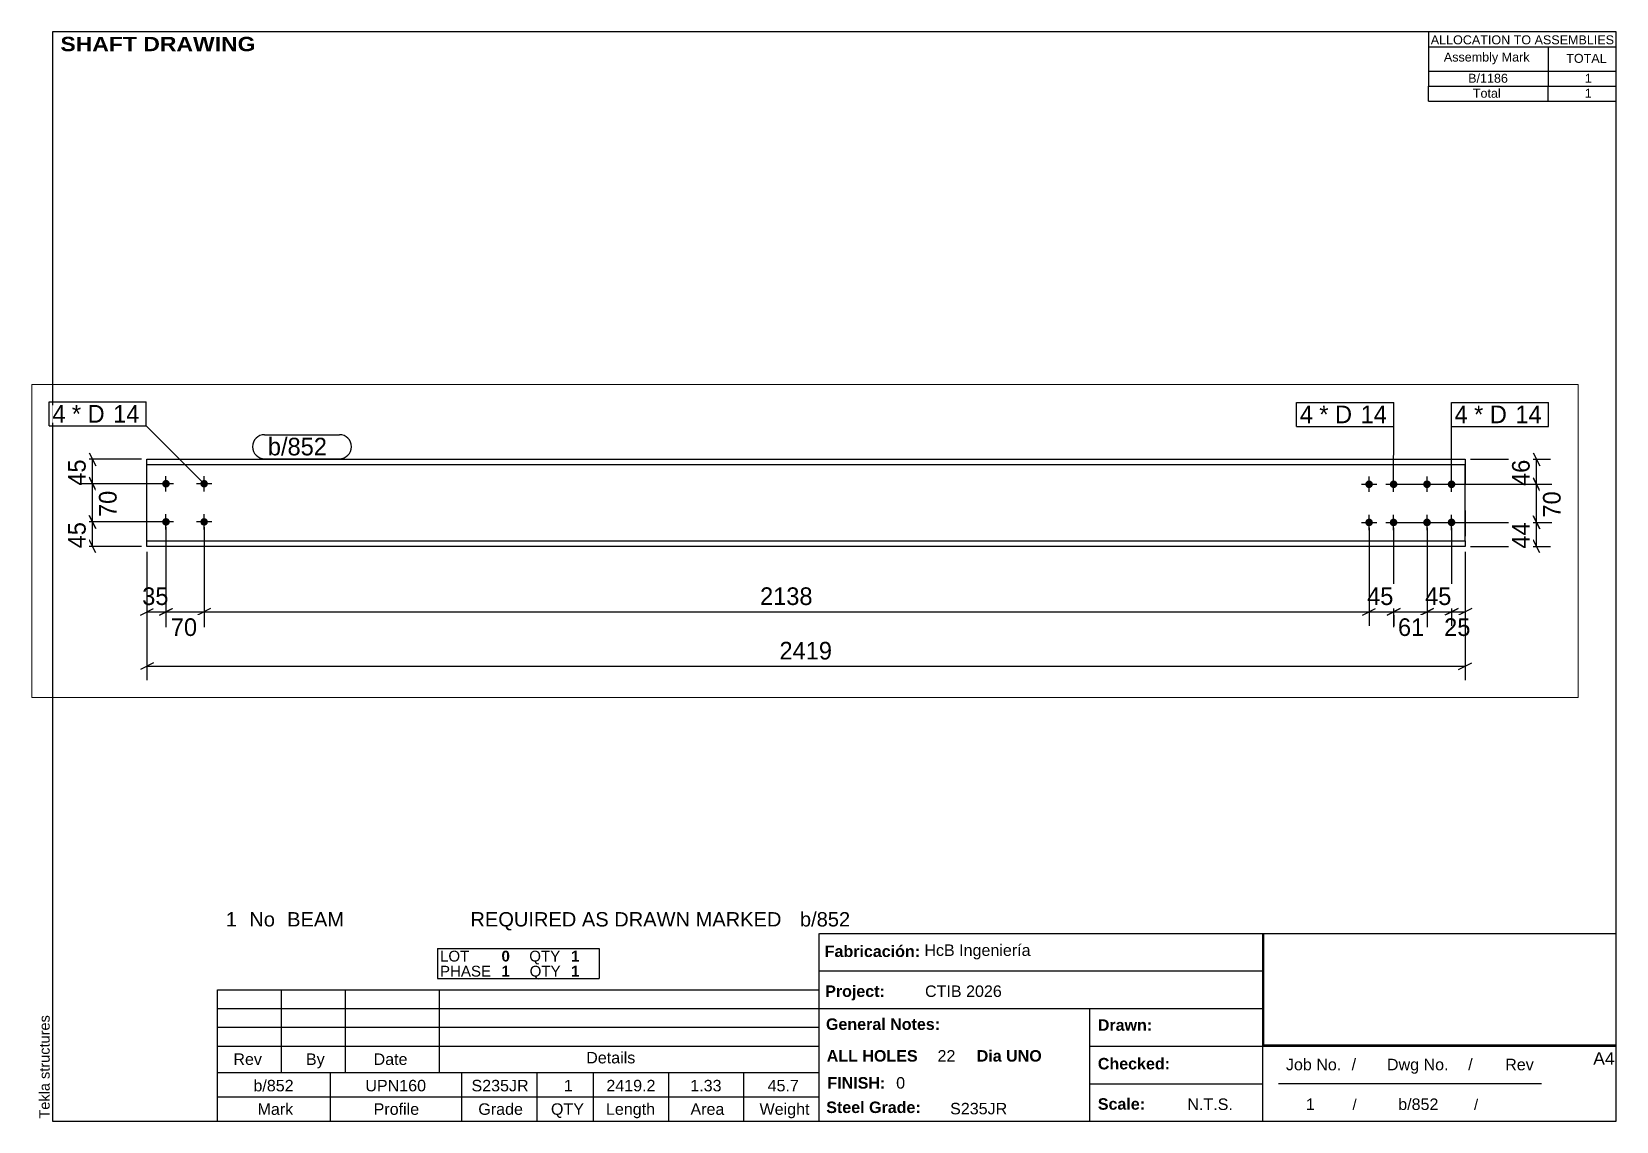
# Paper-space layout 'Layout1' of a CAD drawing. Header units: millimetres. Extents: x 1 to 292, y 5 to 205.
# The model-space entities are those that its viewports show. They can reach past a viewport. Long polylines and large blocks are cut down to what shows.
import ezdxf

# ---------------------------------------------------------------- set-up
doc = ezdxf.new("R2010")
doc.units = ezdxf.units.MM
doc.linetypes.add('DXK_LINE_DOT4', pattern=[0.9408, 0.4704, -0.4704])
doc.layers.add('Viewport layer', color=7, linetype='Continuous', plot=False)
doc.styles.add('Arial', font='ARIAL.TTF', dxfattribs={"height": 0.2})
doc.styles.add('Arial Black', font='ARIBLK.TTF', dxfattribs={"height": 0.2})
doc.styles.add('Arial Bold', font='ARIALBD.TTF', dxfattribs={"height": 0.2})
doc.styles.add('Comic Sans MS', font='COMIC.TTF', dxfattribs={"height": 0.2})

msp = doc.modelspace()

# ---------------------------------------------------------------- hatches: boundary and pattern name
at = {"linetype": 'Continuous'}
for points in [[(239.4, 392.6, -1), (253.4, 392.6, -1)], [(309.4, 392.6, -1), (323.4, 392.6, -1)], [(2447.3, 391.6, -1), (2461.3, 391.6, -1)], [(2492.3, 391.6, -1), (2506.3, 391.6, -1)], [(2567.6, 391.6), (2567.5, 390.1), (2567, 388.8), (2566.3, 387.5), (2565.3, 386.4), (2564.1, 385.5), (2562.8, 384.9), (2561.4, 384.6), (2559.9, 384.6), (2558.5, 384.9), (2557.1, 385.5), (2555.9, 386.4), (2555, 387.5), (2554.2, 388.8), (2553.8, 390.1), (2553.6, 391.6), (2553.8, 393.1), (2554.2, 394.4), (2555, 395.7), (2555.9, 396.8), (2557.1, 397.7), (2558.5, 398.3), (2559.9, 398.6), (2561.4, 398.6), (2562.8, 398.3), (2564.1, 397.7), (2565.3, 396.8), (2566.3, 395.7), (2567, 394.4), (2567.5, 393.1)], [(2612.6, 391.6), (2612.5, 390.1), (2612, 388.8), (2611.3, 387.5), (2610.3, 386.4), (2609.1, 385.5), (2607.8, 384.9), (2606.4, 384.6), (2604.9, 384.6), (2603.5, 384.9), (2602.1, 385.5), (2600.9, 386.4), (2600, 387.5), (2599.2, 388.8), (2598.8, 390.1), (2598.6, 391.6), (2598.8, 393.1), (2599.2, 394.4), (2600, 395.7), (2600.9, 396.8), (2602.1, 397.7), (2603.5, 398.3), (2604.9, 398.6), (2606.4, 398.6), (2607.8, 398.3), (2609.1, 397.7), (2610.3, 396.8), (2611.3, 395.7), (2612, 394.4), (2612.5, 393.1)], [(239.4, 322.6, -1), (253.4, 322.6, -1)], [(309.4, 322.6, -1), (323.4, 322.6, -1)], [(2447.3, 321.6, -1), (2461.3, 321.6, -1)], [(2492.3, 321.6, -1), (2506.3, 321.6, -1)], [(2567.6, 321.6), (2567.5, 320.1), (2567, 318.8), (2566.3, 317.5), (2565.3, 316.4), (2564.1, 315.5), (2562.8, 314.9), (2561.4, 314.6), (2559.9, 314.6), (2558.5, 314.9), (2557.1, 315.5), (2555.9, 316.4), (2555, 317.5), (2554.2, 318.8), (2553.8, 320.1), (2553.6, 321.6), (2553.8, 323.1), (2554.2, 324.4), (2555, 325.7), (2555.9, 326.8), (2557.1, 327.7), (2558.5, 328.3), (2559.9, 328.6), (2561.4, 328.6), (2562.8, 328.3), (2564.1, 327.7), (2565.3, 326.8), (2566.3, 325.7), (2567, 324.4), (2567.5, 323.1)], [(2612.6, 321.6), (2612.5, 320.1), (2612, 318.8), (2611.3, 317.5), (2610.3, 316.4), (2609.1, 315.5), (2607.8, 314.9), (2606.4, 314.6), (2604.9, 314.6), (2603.5, 314.9), (2602.1, 315.5), (2600.9, 316.4), (2600, 317.5), (2599.2, 318.8), (2598.8, 320.1), (2598.6, 321.6), (2598.8, 323.1), (2599.2, 324.4), (2600, 325.7), (2600.9, 326.8), (2602.1, 327.7), (2603.5, 328.3), (2604.9, 328.6), (2606.4, 328.6), (2607.8, 328.3), (2609.1, 327.7), (2610.3, 326.8), (2611.3, 325.7), (2612, 324.4), (2612.5, 323.1)]]:
    msp.add_hatch(color=3, dxfattribs=at).paths.add_polyline_path(points)

# ---------------------------------------------------------------- linework, layer by layer
at = {"color": 7, "linetype": 'Continuous'}
for p, q in [((210.3, 498.7), (210.3, 542.7)), ((2499.6, 497.7), (2499.6, 541.7)), ((2783.6, 497.7), (2783.6, 541.7)), ((316.4, 392.6), (210.3, 498.7)), ((2499.3, 391.6), (2499.6, 497.7)), ((211.4, 277.6), (211.4, 437.6)), ((211.4, 437.6), (2630.6, 437.6)), ((2630.6, 437.6), (2630.6, 427.1)), ((2630.6, 427.1), (211.4, 427.1)), ((2630.6, 288.1), (2630.6, 427.1)), ((211.4, 288.1), (2630.6, 288.1)), ((2630.6, 277.6), (211.4, 277.6)), ((2630.6, 288.1), (2630.6, 277.6))]:
    msp.add_line(p, q, dxfattribs=at)
at = {"color": 8, "linetype": 'Continuous'}
for p, q in [((201.4, 437.6), (83, 437.6)), ((105.4, 449.6), (117.4, 425.6)), ((111.4, 392.6), (111.4, 437.6)), ((2640.6, 437.6), (2787, 437.6)), ((2755.4, 449.6), (2767.4, 425.6)), ((2761.4, 391.6), (2761.4, 437.6)), ((236.4, 392.6), (83, 392.6)), ((117.4, 380.6), (105.4, 404.6)), ((2509.3, 391.6), (2787, 391.6)), ((2767.4, 379.6), (2755.4, 403.6)), ((236.4, 322.6), (85.8, 322.6)), ((117.4, 310.6), (105.4, 334.6)), ((2509.3, 321.6), (2789.8, 321.6)), ((2767.4, 309.6), (2755.4, 333.6)), ((246.4, 312.6), (246.4, 132)), ((316.4, 312.6), (316.4, 132)), ((316.4, 312.6), (316.4, 129.2)), ((2454.3, 311.6), (2454.3, 132)), ((2499.3, 311.6), (2499.3, 129.2)), ((2560.6, 311.6), (2560.6, 132)), ((2605.6, 311.6), (2605.6, 129.2)), ((201.4, 277.6), (83, 277.6)), ((117.4, 265.6), (105.4, 289.6)), ((211.4, 267.6), (211.4, 132)), ((2630.6, 267.6), (2630.6, 129.2)), ((2640.6, 277.6), (2787, 277.6)), ((2767.4, 265.6), (2755.4, 289.6)), ((199.4, 151.6), (223.4, 163.6)), ((211.4, 157.6), (246.4, 157.6)), ((258.4, 163.6), (234.4, 151.6)), ((328.4, 163.6), (304.4, 151.6)), ((328.4, 163.6), (304.4, 151.6)), ((2442.3, 151.6), (2466.3, 163.6)), ((2487.3, 151.6), (2511.3, 163.6)), ((2593.6, 151.6), (2617.6, 163.6)), ((2605.6, 157.6), (2630.6, 157.6)), ((2642.6, 163.6), (2618.6, 151.6)), ((223.4, 63.6), (199.4, 51.6)), ((2618.6, 51.6), (2642.6, 63.6)), ((211.4, 57.6), (2630.6, 57.6))]:
    msp.add_line(p, q, dxfattribs=at)
at = {"color": 7, "linetype": 'DXK_LINE_DOT4'}
for p, q in [((2630.6, 437.6), (2630.6, 437.6)), ((2630.6, 437.6), (2630.6, 277.6)), ((2630.6, 288.1), (2630.6, 288.1))]:
    msp.add_line(p, q, dxfattribs=at)
at = {"color": 3, "linetype": 'Continuous'}
for p, q in [((260.4, 392.6), (232.4, 392.6)), ((246.4, 378.6), (246.4, 406.6)), ((330.4, 392.6), (302.4, 392.6)), ((316.4, 378.6), (316.4, 406.6)), ((2440.3, 391.6), (2468.3, 391.6)), ((2454.3, 377.6), (2454.3, 405.6)), ((2485.3, 391.6), (2513.3, 391.6)), ((2499.3, 377.6), (2499.3, 405.6)), ((2546.6, 391.6), (2574.6, 391.6)), ((2560.6, 377.6), (2560.6, 405.6)), ((2591.6, 391.6), (2619.6, 391.6)), ((2605.6, 377.6), (2605.6, 405.6)), ((260.4, 322.6), (232.4, 322.6)), ((246.4, 308.6), (246.4, 336.6)), ((330.4, 322.6), (302.4, 322.6)), ((316.4, 308.6), (316.4, 336.6)), ((2440.3, 321.6), (2468.3, 321.6)), ((2454.3, 307.6), (2454.3, 335.6)), ((2485.3, 321.6), (2513.3, 321.6)), ((2499.3, 307.6), (2499.3, 335.6)), ((2546.6, 321.6), (2574.6, 321.6)), ((2560.6, 307.6), (2560.6, 335.6)), ((2591.6, 321.6), (2619.6, 321.6)), ((2605.6, 307.6), (2605.6, 335.6))]:
    msp.add_line(p, q, dxfattribs=at)

# ---------------------------------------------------------------- wipeouts: each hides what was drawn before it
at = {"color": 0}
for points in [[(64.1, 504.7), (64.1, 536.7), (38, 536.7), (38, 504.7)], [(2353.3, 503.7), (2353.3, 535.7), (2327.2, 535.7), (2327.2, 503.7)], [(2637.4, 503.7), (2637.4, 535.7), (2611.3, 535.7), (2611.3, 503.7)]]:
    msp.add_wipeout(points, dxfattribs=at)

# ---------------------------------------------------------------- next in the draw order: wipeouts: each hides what was drawn before it
for points in [[(64.1, 504.7), (64.1, 536.7), (38, 536.7), (38, 504.7)], [(2353.3, 503.7), (2353.3, 535.7), (2327.2, 535.7), (2327.2, 503.7)], [(2637.4, 503.7), (2637.4, 535.7), (2611.3, 535.7), (2611.3, 503.7)], [(558.8, 444.6), (558.8, 476.6), (433.4, 476.6), (433.4, 444.6)], [(105.4, 447.6), (60.6, 447.6), (60.6, 382.6), (105.4, 382.6)], [(2755.4, 447.1), (2710.6, 447.1), (2710.6, 382.1), (2755.4, 382.1)], [(261.4, 163.6), (261.4, 208.4), (196.4, 208.4), (196.4, 163.6)], [(2650.6, 106.8), (2650.6, 151.6), (2585.7, 151.6), (2585.7, 106.8)], [(1476.1, 63.6), (1476.1, 108.4), (1365.9, 108.4), (1365.9, 63.6)]]:
    msp.add_wipeout(points, dxfattribs=at)

# ---------------------------------------------------------------- next in the draw order: linework, layer by layer
at = {"color": 7, "linetype": 'Continuous'}
for p, q in [((32, 498.7), (32, 542.7)), ((2321.2, 497.7), (2321.2, 541.7)), ((2605.3, 497.7), (2605.3, 541.7)), ((2605.6, 391.6), (2605.3, 497.7))]:
    msp.add_line(p, q, dxfattribs=at)
at = {"color": 8, "linetype": 'Continuous'}
for p, q in [((236.4, 392.6), (85.8, 392.6)), ((105.4, 404.6), (117.4, 380.6)), ((111.4, 322.6), (111.4, 392.6)), ((2509.3, 391.6), (2789.8, 391.6)), ((2755.4, 403.6), (2767.4, 379.6)), ((2761.4, 321.6), (2761.4, 391.6)), ((246.4, 312.6), (246.4, 129.2)), ((2605.6, 311.6), (2605.6, 132)), ((211.4, 267.6), (211.4, 32)), ((2630.6, 267.6), (2630.6, 32)), ((234.4, 151.6), (258.4, 163.6)), ((246.4, 157.6), (316.4, 157.6)), ((2548.6, 151.6), (2572.6, 163.6)), ((2560.6, 157.6), (2605.6, 157.6)), ((2617.6, 163.6), (2593.6, 151.6))]:
    msp.add_line(p, q, dxfattribs=at)

# ---------------------------------------------------------------- next in the draw order: texts
at = {"color": 3, "style": 'Comic Sans MS'}
for s, p in [('45', (99, 389)), ('46', (2749, 388.5))]:
    msp.add_text(s, height=32.38, rotation=90.0002, dxfattribs=at).set_placement(p)
for s, p in [('35', (202.8, 170)), ('25', (2592.1, 113.2)), ('2419', (1372.3, 70))]:
    msp.add_text(s, height=32.38, dxfattribs=at).set_placement(p)

# ---------------------------------------------------------------- next in the draw order: wipeouts: each hides what was drawn before it
at = {"color": 0}
for points in [[(139.9, 504.7), (139.9, 536.7), (73.7, 536.7), (73.7, 504.7)], [(2429.1, 503.7), (2429.1, 535.7), (2362.9, 535.7), (2362.9, 503.7)], [(2713.2, 503.7), (2713.2, 535.7), (2647, 535.7), (2647, 503.7)], [(558.8, 444.6), (558.8, 476.6), (433.4, 476.6), (433.4, 444.6)]]:
    msp.add_wipeout(points, dxfattribs=at)

# ---------------------------------------------------------------- next in the draw order: linework, layer by layer
at = {"color": 7, "linetype": 'Continuous'}
for p, q in [((427.4, 482.6), (564.8, 482.6)), ((427.4, 438.6), (564.8, 438.6))]:
    msp.add_line(p, q, dxfattribs=at)
for centre, start, end in [((427.4, 460.6), 90, 270), ((564.8, 460.6), 270, 90)]:
    msp.add_arc(centre, 22, start, end, dxfattribs=at)

# ---------------------------------------------------------------- next in the draw order: texts
at = {"color": 3, "style": 'Comic Sans MS'}
msp.add_text('b/852', height=32.38, dxfattribs=at).set_placement((433.4, 444.6))

# ---------------------------------------------------------------- next in the draw order: wipeouts: each hides what was drawn before it
at = {"color": 0}
for points in [[(139.9, 504.7), (139.9, 536.7), (73.7, 536.7), (73.7, 504.7)], [(2429.1, 503.7), (2429.1, 535.7), (2362.9, 535.7), (2362.9, 503.7)], [(2713.2, 503.7), (2713.2, 535.7), (2647, 535.7), (2647, 503.7)], [(162.2, 390.1), (117.4, 390.1), (117.4, 325.1), (162.2, 325.1)], [(2812.2, 389.1), (2767.4, 389.1), (2767.4, 324.1), (2812.2, 324.1)], [(2615.6, 163.6), (2615.6, 208.4), (2550.7, 208.4), (2550.7, 163.6)]]:
    msp.add_wipeout(points, dxfattribs=at)

# ---------------------------------------------------------------- next in the draw order: linework, layer by layer
at = {"color": 8, "linetype": 'Continuous'}
for p, q in [((236.4, 322.6), (83, 322.6)), ((105.4, 334.6), (117.4, 310.6)), ((111.4, 277.6), (111.4, 322.6)), ((2509.3, 321.6), (2787, 321.6)), ((2755.4, 333.6), (2767.4, 309.6)), ((2761.4, 277.6), (2761.4, 321.6)), ((2560.6, 311.6), (2560.6, 129.2)), ((2499.3, 157.6), (2560.6, 157.6)), ((2572.6, 163.6), (2548.6, 151.6))]:
    msp.add_line(p, q, dxfattribs=at)

# ---------------------------------------------------------------- next in the draw order: texts
at = {"color": 3, "style": 'Comic Sans MS'}
for s, height, p in [('4', 32.4, (38, 504.7)), ('* D', 32.38, (73.7, 504.7)), ('4', 32.4, (2327.2, 503.7)), ('* D', 32.38, (2362.9, 503.7)), ('4', 32.4, (2611.3, 503.7)), ('* D', 32.38, (2647, 503.7)), ('45', 32.38, (2557.1, 170))]:
    msp.add_text(s, height=height, dxfattribs=at).set_placement(p)
for p in [(155.8, 331.5), (2805.8, 330.5)]:
    msp.add_text('70', height=32.38, rotation=90.0002, dxfattribs=at).set_placement(p)

# ---------------------------------------------------------------- next in the draw order: wipeouts: each hides what was drawn before it
at = {"color": 0}
for points in [[(194.7, 504.7), (194.7, 536.7), (149.5, 536.7), (149.5, 504.7)], [(2484, 503.7), (2484, 535.7), (2438.7, 535.7), (2438.7, 503.7)], [(2768, 503.7), (2768, 535.7), (2722.8, 535.7), (2722.8, 503.7)]]:
    msp.add_wipeout(points, dxfattribs=at)

# ---------------------------------------------------------------- next in the draw order: wipeouts: each hides what was drawn before it
for points in [[(194.7, 504.7), (194.7, 536.7), (149.5, 536.7), (149.5, 504.7)], [(2484, 503.7), (2484, 535.7), (2438.7, 535.7), (2438.7, 503.7)], [(2768, 503.7), (2768, 535.7), (2722.8, 535.7), (2722.8, 503.7)], [(105.4, 332.6), (60.6, 332.6), (60.6, 267.6), (105.4, 267.6)], [(2755.4, 332.1), (2710.6, 332.1), (2710.6, 267.1), (2755.4, 267.1)], [(2559, 106.8), (2559, 151.6), (2500.9, 151.6), (2500.9, 106.8)]]:
    msp.add_wipeout(points, dxfattribs=at)

# ---------------------------------------------------------------- next in the draw order: linework, layer by layer
at = {"color": 7, "linetype": 'Continuous'}
for p, q in [((32, 542.7), (210.3, 542.7)), ((2321.2, 541.7), (2499.6, 541.7)), ((2605.3, 541.7), (2783.6, 541.7)), ((32, 498.7), (210.3, 498.7)), ((2321.2, 497.7), (2499.6, 497.7)), ((2605.3, 497.7), (2783.6, 497.7))]:
    msp.add_line(p, q, dxfattribs=at)
at = {"color": 8, "linetype": 'Continuous'}
for p, q in [((2499.3, 311.6), (2499.3, 132)), ((2454.3, 157.6), (2499.3, 157.6)), ((2511.3, 163.6), (2487.3, 151.6))]:
    msp.add_line(p, q, dxfattribs=at)

# ---------------------------------------------------------------- next in the draw order: texts
at = {"color": 3, "style": 'Comic Sans MS'}
for s, p in [('14', (149.5, 504.7)), ('14', (2438.7, 503.7)), ('14', (2722.8, 503.7)), ('61', (2507.3, 113.2))]:
    msp.add_text(s, height=32.38, dxfattribs=at).set_placement(p)
for s, p in [('45', (99, 274)), ('44', (2749, 273.5))]:
    msp.add_text(s, height=32.38, rotation=90.0002, dxfattribs=at).set_placement(p)

# ---------------------------------------------------------------- next in the draw order: wipeouts: each hides what was drawn before it
at = {"color": 0}
msp.add_wipeout([(2509.2, 163.6), (2509.2, 208.4), (2444.3, 208.4), (2444.3, 163.6)], dxfattribs=at)

# ---------------------------------------------------------------- next in the draw order: linework, layer by layer
at = {"color": 8, "linetype": 'Continuous'}
for p, q in [((2454.3, 311.6), (2454.3, 132)), ((316.4, 157.6), (2454.3, 157.6)), ((2442.3, 151.6), (2466.3, 163.6))]:
    msp.add_line(p, q, dxfattribs=at)

# ---------------------------------------------------------------- next in the draw order: texts
at = {"color": 3, "style": 'Comic Sans MS'}
msp.add_text('45', height=32.38, dxfattribs=at).set_placement((2450.7, 170))

# ---------------------------------------------------------------- next in the draw order: wipeouts: each hides what was drawn before it
at = {"color": 0}
for points in [[(1440.4, 163.6), (1440.4, 208.4), (1330.2, 208.4), (1330.2, 163.6)], [(313.9, 106.8), (313.9, 151.6), (248.9, 151.6), (248.9, 106.8)]]:
    msp.add_wipeout(points, dxfattribs=at)

# ---------------------------------------------------------------- next in the draw order: texts
at = {"color": 3, "style": 'Comic Sans MS'}
for s, p in [('2138', (1336.6, 170)), ('70', (255.3, 113.2))]:
    msp.add_text(s, height=32.38, dxfattribs=at).set_placement(p)

psp = doc.layouts.get("Layout1")

# ---------------------------------------------------------------- linework, layer by layer
at = {"color": 5, "linetype": 'Continuous'}
for p, q in [((292, 205), (5, 205)), ((5, 205), (5, 5)), ((292, 5), (292, 205)), ((5, 5), (292, 5))]:
    psp.add_line(p, q, dxfattribs=at)
at = {"color": 7, "linetype": 'Continuous'}
for p, q in [((257.51, 205), (257.51, 197.75)), ((257.57, 202.24), (292, 202.24)), ((279.49, 202.24), (279.49, 197.75)), ((257.51, 197.75), (257.51, 195)), ((257.57, 197.75), (292, 197.75)), ((279.49, 197.75), (279.49, 195)), ((257.51, 192.23), (257.51, 194.99)), ((257.54, 194.99), (292, 194.99)), ((279.49, 192.23), (279.49, 194.99)), ((257.51, 192.23), (292, 192.23)), ((145.72, 5), (145.72, 39.5)), ((145.75, 39.5), (292, 39.5)), ((227.14, 5), (227.14, 39.5)), ((75.68, 36.74), (105.35, 36.74)), ((75.68, 36.74), (75.68, 33.98)), ((105.35, 36.74), (105.35, 33.98)), ((75.68, 33.98), (75.68, 31.22)), ((105.35, 33.98), (105.35, 31.22)), ((145.72, 32.6), (227.14, 32.6)), ((35.31, 13.97), (35.31, 29.15)), ((35.31, 29.15), (145.71, 29.15)), ((47.04, 13.97), (47.04, 29.15)), ((58.77, 13.97), (58.77, 29.15)), ((75.68, 31.22), (105.35, 31.22)), ((76.02, 13.97), (76.02, 29.15)), ((145.71, 13.97), (145.71, 29.15)), ((35.31, 25.7), (145.71, 25.7)), ((145.72, 25.7), (227.14, 25.7)), ((195.4, 5), (195.4, 25.7)), ((35.31, 22.25), (145.71, 22.25)), ((35.31, 18.8), (145.71, 18.8)), ((195.4, 18.8), (292, 18.8)), ((35.31, 13.96), (145.71, 13.97)), ((35.31, 9.49), (35.31, 13.96)), ((56.01, 9.49), (56.01, 13.97)), ((80.16, 9.49), (80.16, 13.97)), ((93.96, 9.49), (93.96, 13.97)), ((104.31, 9.49), (104.31, 13.97)), ((118.11, 9.49), (118.11, 13.97)), ((131.91, 9.49), (131.91, 13.97)), ((195.4, 11.9), (227.14, 11.9)), ((229.99, 11.92), (278.29, 11.92)), ((35.31, 9.48), (145.72, 9.49)), ((35.31, 5), (35.31, 9.48)), ((56.01, 5), (56.01, 9.48)), ((80.16, 5), (80.16, 9.48)), ((93.96, 5), (93.96, 9.48)), ((104.31, 5), (104.31, 9.48)), ((118.11, 5), (118.11, 9.48)), ((131.91, 5), (131.91, 9.48))]:
    psp.add_line(p, q, dxfattribs=at)
at = {"color": 2, "linetype": 'Continuous'}
for p, q in [((227.28, 39.46), (291.86, 39.46)), ((227.29, 19.02), (227.29, 39.46)), ((291.96, 19.03), (291.96, 39.47)), ((227.28, 19.03), (291.86, 19.03))]:
    psp.add_line(p, q, dxfattribs=at)

# ---------------------------------------------------------------- texts
at = {"color": 7}
for s, height, style, p in [(' SHAFT DRAWING', 2.6342, 'Arial Black', (5.3, 201.42)), ('ALLOCATION TO ASSEMBLIES', 1.6475, 'Arial', (257.95, 202.68)), ('Assembly Mark', 1.6475, 'Arial', (260.35, 199.52)), ('TOTAL', 1.648, 'Arial', (282.81, 199.28)), ('1', 2.64, 'Arial', (36.8, 40.76)), ('No', 2.636, 'Arial', (41.13, 40.76)), ('BEAM', 2.636, 'Arial', (48.08, 40.76)), ('REQUIRED AS DRAWN MARKED', 2.636, 'Arial', (81.71, 40.76)), ('b/852', 2.636, 'Arial', (142.18, 40.76)), ('b/852', 2.109, 'Arial', (41.89, 10.5)), ('UPN160', 2.109, 'Arial', (62.43, 10.5)), ('S235JR', 2.109, 'Arial', (81.91, 10.5)), ('1', 2.11, 'Arial', (98.86, 10.5)), ('2419.2', 2.109, 'Arial', (106.66, 10.5)), ('1.33', 2.109, 'Arial', (122.06, 10.5)), ('45.7', 2.109, 'Arial', (136.25, 10.5)), ('FINISH:', 2.107, 'Arial Bold', (147.22, 11)), ('0', 2.11, 'Arial', (159.84, 11))]:
    psp.add_text(s, height=height, dxfattribs=dict(at, style=style)).set_placement(p)
at = {"color": 7, "linetype": 'Continuous'}
for s, height, style, p in [('B/1186', 1.648, 'Arial', (264.81, 195.63)), ('1', 1.65, 'Arial', (286.23, 195.63)), ('Total', 1.648, 'Arial', (265.67, 192.88)), ('1', 1.65, 'Arial', (286.21, 192.88)), ('LOT', 1.977, 'Arial', (76.13, 34.33)), ('0', 1.98, 'Arial Bold', (87.41, 34.33)), ('QTY', 1.977, 'Arial', (92.51, 34.33)), ('1', 1.98, 'Arial Bold', (100.18, 34.33)), ('Fabricación:', 2.1074, 'Arial Bold', (146.73, 35.16)), ('HcB Ingeniería', 2.1088, 'Arial', (165.02, 35.36)), ('PHASE', 1.977, 'Arial', (76.13, 31.57)), ('1', 1.98, 'Arial Bold', (87.41, 31.57)), ('QTY', 1.977, 'Arial', (92.58, 31.57)), ('1', 1.98, 'Arial Bold', (100.18, 31.57)), ('Project:', 2.107, 'Arial Bold', (146.81, 27.83)), ('CTIB 2026', 2.109, 'Arial', (165.14, 27.83)), ('General Notes:', 2.1074, 'Arial Bold', (146.96, 21.78)), ('Drawn:', 2.107, 'Arial Bold', (196.85, 21.62)), ('Rev', 2.109, 'Arial', (38.21, 15.35)), ('By', 2.109, 'Arial', (51.53, 15.35)), ('Date', 2.109, 'Arial', (63.94, 15.35)), ('Details', 2.109, 'Arial', (102.96, 15.63)), ('ALL HOLES', 2.107, 'Arial Bold', (147.1, 15.96)), ('22', 2.109, 'Arial', (167.43, 15.96)), ('Dia UNO', 2.107, 'Arial Bold', (174.62, 15.96)), ('A4', 2.307, 'Arial', (287.76, 15.38)), ('Checked:', 2.107, 'Arial Bold', (196.85, 14.53)), ('Job No.', 2.109, 'Arial', (231.37, 14.37)), ('/', 2.11, 'Arial', (243.42, 14.37)), ('Dwg No.', 2.109, 'Arial', (249.91, 14.37)), ('/', 2.11, 'Arial', (264.81, 14.37)), ('Rev', 2.109, 'Arial', (271.61, 14.37)), ('Steel Grade:', 2.1074, 'Arial Bold', (147.01, 6.52)), ('Scale:', 2.107, 'Arial Bold', (196.85, 7.13)), ('N.T.S.', 2.109, 'Arial', (213.29, 7.08)), ('1', 2.11, 'Arial', (235.04, 7.08)), ('/', 1.98, 'Arial', (243.58, 7.08)), ('b/852', 2.109, 'Arial', (251.98, 7.08)), ('/', 1.98, 'Arial', (265.88, 7.08)), ('Mark', 2.109, 'Arial', (42.64, 6.19)), ('Profile', 2.109, 'Arial', (63.95, 6.19)), ('Grade', 2.109, 'Arial', (83.16, 6.19)), ('QTY', 2.109, 'Arial', (96.49, 6.19)), ('Length', 2.109, 'Arial', (106.58, 6.19)), ('Area', 2.109, 'Arial', (122.09, 6.19)), ('Weight', 2.109, 'Arial', (134.77, 6.19)), ('S235JR', 2.109, 'Arial', (169.74, 6.28))]:
    psp.add_text(s, height=height, dxfattribs=dict(at, style=style)).set_placement(p)
at = {"color": 174, "linetype": 'Continuous', "style": 'Arial'}
psp.add_text('Tekla structures', height=1.9102, rotation=90, dxfattribs=at).set_placement((4.5, 5.5))

# ---------------------------------------------------------------- viewports
at = {"layer": 'Viewport layer', "view_target_point": (1418.9, 287.33)}
psp.add_viewport(center=(143.09, 111.5), size=(283.78, 57.4665), view_center_point=(0, 0), view_height=574.665, dxfattribs=at)

doc.saveas('drawing.dxf')
